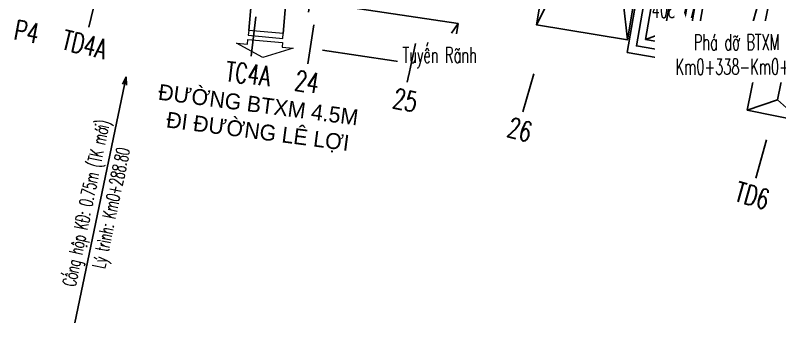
# Model space of a CAD drawing. Header units: centimetres. Extents: x 556321 to 560034, y 1839250 to 1840516.
# Drawn here: x 556635 to 556731.4, y 1839289.6 to 1839328.4 of the extents above; entities that cross this region are included whole.
import ezdxf
from ezdxf.enums import TextEntityAlignment as Align

# ---------------------------------------------------------------- set-up
doc = ezdxf.new("R2010")
doc.units = ezdxf.units.CM
doc.header["$MEASUREMENT"] = 0
doc.set_wipeout_variables(frame=1)
for name, color, linetype in [('cao do3', 2, 'Continuous'), ('H1_DongMuc_Con', 3, 'Continuous'), ('Line1', 40, 'Continuous'), ('pha1', 4, 'Continuous'), ('RANH', 30, 'Continuous'), ('sh(bs)', 31, 'Continuous'), ('SH1', 4, 'Continuous'), ('thoat nuoc', 50, 'Continuous'), ('ThongSoTuyen_TuyenPDP', 7, 'Continuous'), ('vuot', 7, 'Continuous')]:
    doc.layers.add(name, color=color, linetype=linetype)
doc.layers.add('Mep duong', color=241, linetype='Continuous', lineweight=50)
doc.styles.add('2D', font='vnsimple.shx', dxfattribs={"width": 0.6})
doc.styles.add('CHUSO', font='Vnsimple.shx', dxfattribs={"width": 0.7})
doc.styles.add('KHLT', font='Vnsimple.shx', dxfattribs={"height": 2})
doc.styles.add('Khung ten', font='VHAVANB_3.TTF')
doc.styles.get("Standard").update_dxf_attribs({"font": 'Vnsimple.shx', "width": 0.7, "height": 2})
doc.dimstyles.new('Copy(2) of D1000', dxfattribs={"dimtxt": 1.7, "dimasz": 1, "dimexe": 0.5, "dimexo": 1, "dimgap": 0.7, "dimtad": 1, "dimzin": 0, "dimdsep": 46, "dimtxsty": '2D', "dimblk": 'OPEN30', "dimcen": 0, "dimdle": 0.7, "dimclrd": 7, "dimclre": 7, "dimclrt": 3, "dimadec": 0, "dimazin": 2, "dimtfac": 0.3478260869565218, "dimtix": 1, "dimtofl": 0, "dimtmove": 0, "dimatfit": 3, "dimldrblk": 'OPEN30', "dimfxl": 0, "dimtolj": 1, "dimtzin": 0, "dimarcsym": 0})

# ---------------------------------------------------------------- blocks, each defined once
blk = doc.blocks.new('A$C4A36565F')
at = {"layer": 'SH1'}
blk.add_lwpolyline([(0, 0), (5.93522299057804, -11.56603337591514), (11.09838694659993, -8.91650536400266), (5.16316395602189, 2.64952801191248)], close=True, dxfattribs=at)
at = {"layer": 'SH1', "color": 8}
for points in [[(0, 0), (3.281057433690876, -0.0383113962598145), (5.16316395602189, 2.64952801191248)], [(3.281057433690876, -0.0383113962598145), (7.75089463905897, -8.748731608502567)], [(5.93522299057804, -11.56603337591514), (7.75089463905897, -8.748731608502567), (11.09838694659993, -8.91650536400266)]]:
    blk.add_lwpolyline(points, dxfattribs=at)
at = {"layer": 'SH1'}
blk.add_lwpolyline([(5.93522299057804, -11.56603337591514), (11.09838694659993, -8.91650536400266)], dxfattribs=at)
blk = doc.blocks.new('A$C2A113424')
at = {"layer": 'Mep duong', "linetype": 'Continuous', "lineweight": 20, "extrusion": (-0.004496282055146948, 0.001719061481453282, 0.999988414070535)}
blk.add_lwpolyline([(4.322536986824867, 6.79247280023508), (4.830761154897329, 6.598165935739423), (3.402301987192789, 2.861923919200379), (2.89407781927676, 3.056230783792444), (2.44399803933625, 1.879013385726145), (2.335873058389854, 5.535508036274276), (4.772616766727176, 7.969690198559676), (4.322536986810312, 6.79247280047155)], dxfattribs=at)
blk.add_lwpolyline([(5.273641723522699, 6.428841570338148), (3.845182555903653, 2.692599553731802), (4.372020599101048, 2.491176137052379), (5.800479766678257, 6.227418153647811)], close=True, dxfattribs=at)
blk = doc.blocks.new('_Open30')
at = {"color": 0, "linetype": 'ByBlock', "lineweight": -2}
for p, q in [((-1, 0.26794919), (0, 0)), ((0, 0), (-1, -0.26794919)), ((0, 0), (-1, 0))]:
    blk.add_line(p, q, dxfattribs=at)

msp = doc.modelspace()

# ---------------------------------------------------------------- linework, layer by layer
at = {"layer": 'cao do3', "color": 6, "lineweight": -2}
msp.add_circle((556719.0519280321, 1839328.098270231, 408.7708), 0, dxfattribs=at)
at = {"layer": 'H1_DongMuc_Con', "color": 8, "lineweight": -2, "elevation": 409}
msp.add_lwpolyline([(556726.7977105998, 1839323.395377556), (556727.0154667213, 1839324.030387554), (556727.1713104817, 1839324.552064218), (556727.3961430928, 1839325.324447898), (556727.6899645545, 1839326.347538595), (556728.0527748668, 1839327.621336308), (556728.4383297635, 1839328.979109205), (556728.8003849782, 1839330.254125453), (556729.1389405113, 1839331.446385053), (556729.4539963625, 1839332.555888005), (556729.7455525319, 1839333.582634308), (556730.0993384696, 1839334.410206309), (556730.6010836257, 1839334.922186352), (556731.2507880002, 1839335.11857444), (556732.048451593, 1839334.999370571)], dxfattribs=at)
at = {"layer": 'Line1', "lineweight": -2}
for points in [[(556690.6488038182, 1839326.04194067), (556690.8444482817, 1839327.359368346), (556672.1674475595, 1839330.132994446), (556671.969125553, 1839328.797536772)], [(556690.8444482817, 1839327.359368346), (556690.0145604772, 1839326.135503228)], [(556687.2148613066, 1839322.006687095), (556673.7452682741, 1839324.006987643)]]:
    msp.add_lwpolyline(points, dxfattribs=at)
at = {"layer": 'SH1'}
for points, elevation in [([(556666.4029705995, 1839355.896969619), (556666.5481445305, 1839354.860689714), (556666.1237263635, 1839345.600639123), (556664.436386027, 1839326.494281013)], 413.955), ([(556671.812255152, 1839355.678348175), (556671.4648689765, 1839355.013105993), (556670.4230731216, 1839345.59419932), (556668.7977763554, 1839326.109113428)], 413.955), ([(556712.1757332769, 1839323.730011221), (556720.4675047582, 1839322.292405327)], 408.215)]:
    msp.add_lwpolyline(points, dxfattribs=dict(at, elevation=elevation))
at = {"layer": 'SH1', "elevation": 408.215}
for points in [[(556723.6278392028, 1839340.520468477), (556720.4675047582, 1839322.292405327), (556712.1757332769, 1839323.730011221), (556715.3360677217, 1839341.958074371)], [(556713.7415085533, 1839334.630613769), (556712.1947142829, 1839325.299921758), (556700.7489848044, 1839327.197336094), (556702.2957790748, 1839336.528028104)]]:
    msp.add_lwpolyline(points, close=True, dxfattribs=at)
at = {"layer": 'SH1', "color": 8, "elevation": 408.215}
for points in [[(556722.471709603, 1839339.705996655), (556719.6530329364, 1839323.448534927), (556713.3318628767, 1839324.544483043), (556716.1505395437, 1839340.801944772)], [(556721.3155800032, 1839338.891524834), (556718.8385611144, 1839324.604664527), (556714.4879924764, 1839325.358954865), (556716.9650113655, 1839339.645815172)]]:
    msp.add_lwpolyline(points, close=True, dxfattribs=at)
for points in [[(556718.9559023671, 1839338.20513287), (556716.877536824, 1839326.21761097)], [(556702.2957790748, 1839336.528028104), (556702.9654506033, 1839331.623457576), (556700.7489848044, 1839327.197336094)], [(556713.7415085533, 1839334.630613769), (556711.6657978261, 1839330.181158632), (556712.1947142829, 1839325.299921758)], [(556718.8385611144, 1839324.604664527), (556716.877536824, 1839326.21761097), (556714.4879924764, 1839325.358954865)]]:
    msp.add_lwpolyline(points, dxfattribs=at)
at = {"layer": 'ThongSoTuyen_TuyenPDP', "color": 1, "lineweight": -2}
for p, q in [((556645.4252403448, 1839331.756511768), (556644.2733033092, 1839326.891016822)), ((556665.3429081134, 1839328.2060721), (556664.7427083057, 1839323.242226797)), ((556700.3764335552, 1839321.03091499), (556699.0106251552, 1839316.221074305)), ((556729.7520545543, 1839312.689376768), (556728.3862461543, 1839307.879536083))]:
    msp.add_line(p, q, dxfattribs=at)

# ---------------------------------------------------------------- block references
at = {"layer": 'SH1', "color": 8, "xscale": 1.203459961143922, "yscale": 1.203459961143922, "zscale": 1.203459961143922, "rotation": 321.3427740425456}
msp.add_blockref('A$C4A36565F', (556730.4253045951, 1839331.773032181), dxfattribs=at)
at = {"layer": 'thoat nuoc', "extrusion": (-0.005021781649534056, -0.05686342968288129, 0.9983693365051656), "xscale": 1.094591238269938, "yscale": 1.094591238269938, "zscale": 1.094591238269938, "rotation": 110.9233323089492}
msp.add_blockref('A$C2A113424', (392708.1837403086, 1878118.264962398, -106972.5968741132), dxfattribs=at)

# ---------------------------------------------------------------- texts
at = {"layer": 'cao do3', "color": 6, "lineweight": -2, "width": 0.6}
for s, p in [('408.77', (556715.2508052132, 1839328.098063789, 821.9393)), ('409.15', (556728.4640191902, 1839321.539277187, 822.3175))]:
    msp.add_text(s, height=2, dxfattribs=at).set_placement(p)
at = {"layer": 'RANH', "color": 3, "linetype": 'ByBlock', "ltscale": 15, "style": 'KHLT', "width": 0.6}
for s, p in [('Cèng hép K§: 0.75m (TK míi)', (556644.7572841041, 1839304.577268223, 442.94829)), ('Lý tr×nh: Km0+288.80', (556647.8845721667, 1839303.954780522, 442.94829))]:
    msp.add_text(s, height=1.699999999999999, rotation=78.23158898421828, dxfattribs=at).set_placement(p, align=Align.CENTER)
at = {"layer": 'sh(bs)', "color": 7, "lineweight": -2, "insert": (556652.2417803738, 1839319.879292107, -9.361), "char_height": 2, "width": 26.72984380283251, "attachment_point": 1, "rotation": 352.61648671743336, "style": 'Khung ten'}
msp.add_mtext('\\pi0.9558;®\xadêng btxm 4.5m \\P\\pi2.4085;®i ®\xadêng lª lîi', dxfattribs=at)
at = {"layer": 'ThongSoTuyen_TuyenPDP', "color": 1, "lineweight": -2, "width": 0.7}
for s, rotation, p in [('P4', 349.3779800144888, (556634.6977737956, 1839325.376349258)), ('TD4A', 346.6801189105778, (556640.6936474232, 1839324.141766857)), ('25', 347.7191387238735, (556682.4527968697, 1839316.798422904)), ('26', 344.1475077974773, (556696.8478869171, 1839313.196834024)), ('TD6', 344.1475077974773, (556725.554247037, 1839305.045339961))]:
    msp.add_text(s, height=2.5, rotation=rotation, dxfattribs=at).set_placement(p)

# ---------------------------------------------------------------- leaders
at = {"color": 6}
msp.add_leader([(556648.9677473626, 1839320.642998212, 413.94), (556642.5102161223, 1839289.647179038, 413.94)], dimstyle='Copy(2) of D1000', override={"dimgap": 0.7, "dimtad": 0}, dxfattribs=at)

# ---------------------------------------------------------------- next in the draw order: wipeouts: each hides what was drawn before it
at = {"color": 8, "linetype": 'ByBlock'}
for points, layer in [([(556717.0337999292, 1839319.9524984502), (556716.7381027429, 1839319.9848863943), (556716.5099146682, 1839320.0569492078), (556716.4057889837, 1839320.1054166637), (556716.1897052072, 1839320.2444977032), (556716.0678708726, 1839320.3525993652), (556715.9034804753, 1839320.5514457563), (556715.8139479081, 1839320.7037122454), (556715.7454377732, 1839320.864479043), (556715.7008930577, 1839321.0195348482), (556715.6741229368, 1839321.1869367755), (556715.6741229368, 1839321.1869367752), (556715.6677699564, 1839326.2999205056), (556715.706906017, 1839326.6245594318), (556715.7861993593, 1839326.8562753429), (556715.8821124531, 1839327.0345318622), (556716.0678708717, 1839327.2658495624), (556716.2429464615, 1839327.4137376717), (556716.4683379005, 1839327.5434198335), (556716.6692185043, 1839327.6164000037), (556716.6692185043, 1839327.6164000037), (556717.0337999283, 1839327.6659504778), (556718.2860030747, 1839327.665950478), (556713.9249297049, 1839343.7484570467), (556719.7184909538, 1839327.6659504783), (556745.5095139821, 1839327.665950478), (556745.7938459171, 1839327.6360317417), (556746.0422049847, 1839327.5578068998), (556746.2399851497, 1839327.454238381), (556746.4754430386, 1839327.2658495617), (556746.6974642214, 1839326.9743180985), (556746.8016211312, 1839326.7432003259), (556746.8522674418, 1839326.55102015), (556746.8755439544, 1839326.2999205051), (556746.8755439541, 1839320.8578214084), (556746.8380653491, 1839320.8140389686), (556746.6837890615, 1839320.6205915185), (556746.582552354, 1839320.4731725587), (556746.4754430387, 1839320.352599366), (556746.2432668526, 1839320.1662938073), (556746.1141865298, 1839320.093616592), (556745.9272154775, 1839320.0179272762), (556745.6577507075, 1839319.9605653307), (556745.5095139827, 1839319.9524984506)], 'pha1'), ([(556666.102373855, 1839336.0526322245), (556684.2250787255, 1839324.6627231564), (556683.7309450723, 1839324.6627231564), (556683.6432175668, 1839324.6549668815), (556683.5774095298, 1839324.6385664472), (556683.5238634825, 1839324.6178244806), (556683.4646950552, 1839324.5859381473), (556683.4177338376, 1839324.5524650228), (556683.3773916817, 1839324.516276547), (556683.3251488052, 1839324.4548351034), (556683.2888494964, 1839324.3962857856), (556683.2560944008, 1839324.3193016981), (556683.2438537759, 1839324.2756039293), (556683.2336432954, 1839324.2145974522), (556683.2309450724, 1839324.1627231566), (556683.2309450724, 1839321.4426506746), (556683.238190062, 1839321.3578420673), (556683.2511359006, 1839321.301998057), (556683.2717170602, 1839321.2448891187), (556683.3119723609, 1839321.1697736562), (556683.3537451766, 1839321.1144430593), (556683.4051584093, 1839321.0633578454), (556683.490747971, 1839321.004124333), (556683.5712393156, 1839320.9688426217), (556683.6560317286, 1839320.9482945371), (556683.7309450723, 1839320.9426506748), (556697.1173065107, 1839320.9426506748), (556697.1681075325, 1839320.9452381136), (556697.2349283366, 1839320.95668246), (556697.2937066084, 1839320.974801334), (556697.361208541, 1839321.0061741008), (556697.4161791226, 1839321.0418076108), (556697.4708599013, 1839321.089097284), (556697.5185186093, 1839321.144273645), (556697.5622739501, 1839321.2146068676), (556697.5970009968, 1839321.3016074193), (556697.6124087594, 1839321.3728383316), (556697.6173065107, 1839321.4426506746), (556697.6173065107, 1839324.1627231566), (556697.6104459648, 1839324.2452669565), (556697.5897228285, 1839324.326499903), (556697.5624001016, 1839324.3905206444), (556697.5231956497, 1839324.4547060444), (556697.4708599014, 1839324.516276547), (556697.3880427381, 1839324.5830824021), (556697.3360213725, 1839324.6123494562), (556697.2647450565, 1839324.640490752), (556697.1801288181, 1839324.6587608142), (556697.1173065107, 1839324.6627231564), (556684.6828776785, 1839324.6627231564)], 'vuot')]:
    msp.add_wipeout(points, dxfattribs=at).dxf.layer = layer

# ---------------------------------------------------------------- next in the draw order: linework, layer by layer
at = {"layer": 'ThongSoTuyen_TuyenPDP', "color": 1, "lineweight": -2}
for p, q in [((556672.6421469589, 1839327.217319195), (556671.8848098163, 1839322.275007949)), ((556685.4711979495, 1839324.8404246), (556684.4076779084, 1839319.954841203))]:
    msp.add_line(p, q, dxfattribs=at)

# ---------------------------------------------------------------- next in the draw order: texts
at = {"layer": 'pha1', "color": 3, "style": 'CHUSO', "width": 0.6}
for s, p in [('Ph¸ dì BTXM réng 60cm', (556730.8538983554, 1839324.025928804, 25.26750000000131)), ('Km0+338-Km0+359 (L=21m)', (556731.0512653801, 1839320.9341172, 25.26750000000131))]:
    msp.add_text(s, height=1.999999999999999, rotation=0.1601308852834099, dxfattribs=at).set_placement(p, align=Align.CENTER)
at = {"layer": 'ThongSoTuyen_TuyenPDP', "color": 1, "lineweight": -2, "width": 0.7}
for s, rotation, p in [('TC4A', 353.1055911228618, (556661.3996247018, 1839320.120960739)), ('24', 351.2880242334556, (556670.1187693485, 1839319.004774418))]:
    msp.add_text(s, height=2.5, rotation=rotation, dxfattribs=at).set_placement(p)
at = {"layer": 'vuot', "color": 3, "insert": (556683.8398954994, 1839324.388586465), "char_height": 2, "width": 40.42538059386425, "attachment_point": 1, "rotation": 359.9953327796568, "style": '2D'}
msp.add_mtext('TuyÕn R·nh ', dxfattribs=at)

doc.saveas('drawing.dxf')
